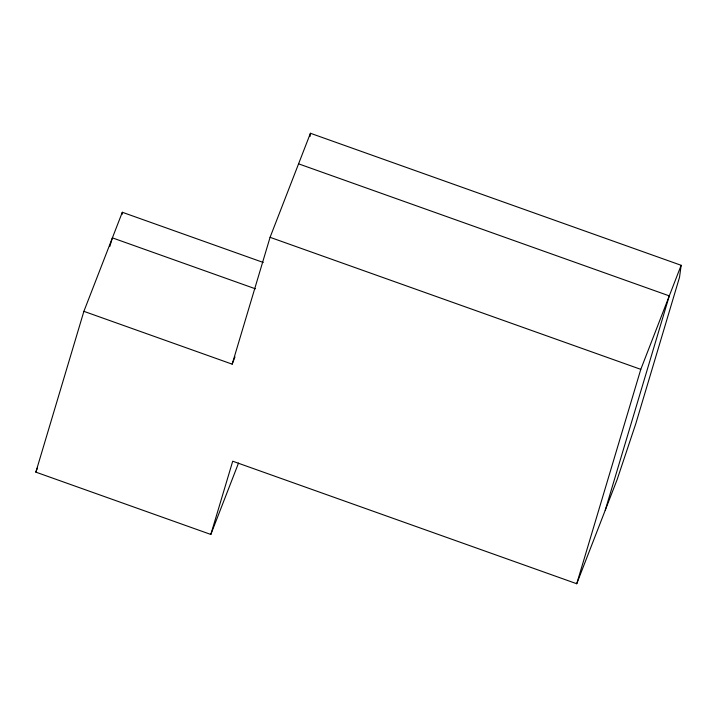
<?xml version="1.0" encoding="UTF-8"?>
<svg xmlns="http://www.w3.org/2000/svg" width="717" height="717" viewBox="0 0 717 717"><rect width="100%" height="100%" fill="white"/><g stroke="black" fill="none" stroke-linecap="round" stroke-linejoin="round"><path stroke-width="1.08" d="M122.024 214.464L122.32 212.268L263.247 262.458M309.986 136.544L310.434 133.263L681.15 265.299L679.519 277.318L635.827 423.577L617.095 479.682L576.737 583.737L232.711 461.21L210.825 534.452L35.85 472.136L83.889 311.339L122.32 212.268M109.826 246.442L112.39 237.865L255.413 288.808M83.889 311.339L232.174 364.155L270.076 237.318L310.434 133.263M576.737 583.737L640.792 369.354L681.15 265.299M605.238 510.262L669.293 295.879L298.577 163.835M35.85 472.136L37.454 467.995M232.174 364.155L234.988 356.914M210.825 534.452L238.528 463.048M270.076 237.318L640.792 369.354"/></g></svg>
